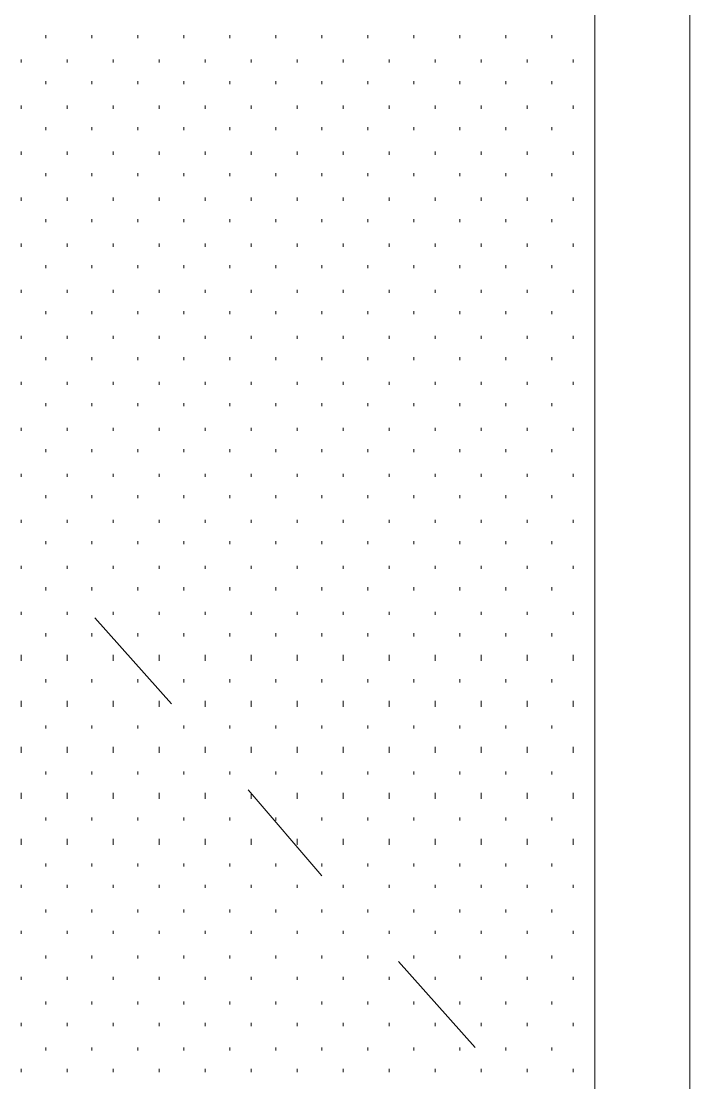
# Model space of a CAD drawing. Header units: inches. Extents: x -6061 to 13621, y -296 to 7483.
# Drawn here: x -5253.55 to -5236.09, y 90.99 to 118.7 of the extents above; entities that cross this region are included whole.
import ezdxf

# ---------------------------------------------------------------- set-up
doc = ezdxf.new("R2010")
doc.units = ezdxf.units.IN
doc.header["$MEASUREMENT"] = 0
doc.layers.get('0').update_dxf_attribs({"linetype": 'CONTINUOUS'})

msp = doc.modelspace()

# ---------------------------------------------------------------- linework, layer by layer
at = {"color": 7, "linetype": 'Continuous', "lineweight": 9, "true_color": 0x000007}
for p, q in [((-5238.56927, 47.62262), (-5238.56927, 131.63756)), ((-5236.08646, 47.62262), (-5236.08646, 131.63756)), ((-5238.56927, 47.62262), (-5238.56927, 129.15475)), ((-5251.62402, 103.12534), (-5249.62176, 100.88281)), ((-5247.61949, 98.64027), (-5245.69732, 96.39774)), ((-5243.69506, 94.1552), (-5241.6928, 91.91267))]:
    msp.add_line(p, q, dxfattribs=at)
at = {"color": 7, "linetype": 'Continuous', "lineweight": 18, "true_color": 0x000007}
for p, q in [((-5236.08646, 59.6362), (-5236.08646, 131.71765)), ((-5236.08646, 131.63756), (-5236.08646, 59.6362))]:
    msp.add_line(p, q, dxfattribs=at)
at = {"color": 7, "linetype": 'Continuous', "lineweight": 9, "true_color": 0xffffff}
for p, q in [((-5252.90547, 118.26244), (-5252.90547, 118.34253)), ((-5251.70411, 118.26244), (-5251.70411, 118.34253)), ((-5250.50275, 118.26244), (-5250.50275, 118.34253)), ((-5249.30139, 118.26244), (-5249.30139, 118.34253)), ((-5248.10004, 118.26244), (-5248.10004, 118.34253)), ((-5246.89868, 118.26244), (-5246.89868, 118.34253)), ((-5245.69732, 118.26244), (-5245.69732, 118.34253)), ((-5244.49596, 118.26244), (-5244.49596, 118.34253)), ((-5243.29461, 118.26244), (-5243.29461, 118.34253)), ((-5242.09325, 118.26244), (-5242.09325, 118.34253)), ((-5240.89189, 118.26244), (-5240.89189, 118.34253)), ((-5239.69053, 118.26244), (-5239.69053, 118.34253)), ((-5253.54619, 117.62172), (-5253.54619, 117.70181)), ((-5252.34483, 117.62172), (-5252.34483, 117.70181)), ((-5251.14347, 117.62172), (-5251.14347, 117.70181)), ((-5249.94212, 117.62172), (-5249.94212, 117.70181)), ((-5248.74076, 117.62172), (-5248.74076, 117.70181)), ((-5247.5394, 117.62172), (-5247.5394, 117.70181)), ((-5246.33805, 117.62172), (-5246.33805, 117.70181)), ((-5245.13669, 117.62172), (-5245.13669, 117.70181)), ((-5243.93533, 117.62172), (-5243.93533, 117.70181)), ((-5242.73397, 117.62172), (-5242.73397, 117.70181)), ((-5241.53262, 117.62172), (-5241.53262, 117.70181)), ((-5240.33126, 117.62172), (-5240.33126, 117.70181)), ((-5239.1299, 117.62172), (-5239.1299, 117.70181)), ((-5252.90547, 117.06109), (-5252.90547, 117.14118)), ((-5251.70411, 117.06109), (-5251.70411, 117.14118)), ((-5250.50275, 117.06109), (-5250.50275, 117.14118)), ((-5249.30139, 117.06109), (-5249.30139, 117.14118)), ((-5248.10004, 117.06109), (-5248.10004, 117.14118)), ((-5246.89868, 117.06109), (-5246.89868, 117.14118)), ((-5245.69732, 117.06109), (-5245.69732, 117.14118)), ((-5244.49596, 117.06109), (-5244.49596, 117.14118)), ((-5243.29461, 117.06109), (-5243.29461, 117.14118)), ((-5242.09325, 117.06109), (-5242.09325, 117.14118)), ((-5240.89189, 117.06109), (-5240.89189, 117.14118)), ((-5239.69053, 117.06109), (-5239.69053, 117.14118)), ((-5253.54619, 116.42036), (-5253.54619, 116.50045)), ((-5252.34483, 116.42036), (-5252.34483, 116.50045)), ((-5251.14347, 116.42036), (-5251.14347, 116.50045)), ((-5249.94212, 116.42036), (-5249.94212, 116.50045)), ((-5248.74076, 116.42036), (-5248.74076, 116.50045)), ((-5247.5394, 116.42036), (-5247.5394, 116.50045)), ((-5246.33805, 116.42036), (-5246.33805, 116.50045)), ((-5245.13669, 116.42036), (-5245.13669, 116.50045)), ((-5243.93533, 116.42036), (-5243.93533, 116.50045)), ((-5242.73397, 116.42036), (-5242.73397, 116.50045)), ((-5241.53262, 116.42036), (-5241.53262, 116.50045)), ((-5240.33126, 116.42036), (-5240.33126, 116.50045)), ((-5239.1299, 116.42036), (-5239.1299, 116.50045)), ((-5252.90547, 115.85973), (-5252.90547, 115.93982)), ((-5251.70411, 115.85973), (-5251.70411, 115.93982)), ((-5250.50275, 115.85973), (-5250.50275, 115.93982)), ((-5249.30139, 115.85973), (-5249.30139, 115.93982)), ((-5248.10004, 115.85973), (-5248.10004, 115.93982)), ((-5246.89868, 115.85973), (-5246.89868, 115.93982)), ((-5245.69732, 115.85973), (-5245.69732, 115.93982)), ((-5244.49596, 115.85973), (-5244.49596, 115.93982)), ((-5243.29461, 115.85973), (-5243.29461, 115.93982)), ((-5242.09325, 115.85973), (-5242.09325, 115.93982)), ((-5240.89189, 115.85973), (-5240.89189, 115.93982)), ((-5239.69053, 115.85973), (-5239.69053, 115.93982)), ((-5253.54619, 115.219), (-5253.54619, 115.29909)), ((-5252.34483, 115.219), (-5252.34483, 115.29909)), ((-5251.14347, 115.219), (-5251.14347, 115.29909)), ((-5249.94212, 115.219), (-5249.94212, 115.29909)), ((-5248.74076, 115.219), (-5248.74076, 115.29909)), ((-5247.5394, 115.219), (-5247.5394, 115.29909)), ((-5246.33805, 115.219), (-5246.33805, 115.29909)), ((-5245.13669, 115.219), (-5245.13669, 115.29909)), ((-5243.93533, 115.219), (-5243.93533, 115.29909)), ((-5242.73397, 115.219), (-5242.73397, 115.29909)), ((-5241.53262, 115.219), (-5241.53262, 115.29909)), ((-5240.33126, 115.219), (-5240.33126, 115.29909)), ((-5239.1299, 115.219), (-5239.1299, 115.29909)), ((-5252.90547, 114.65837), (-5252.90547, 114.73846)), ((-5251.70411, 114.65837), (-5251.70411, 114.73846)), ((-5250.50275, 114.65837), (-5250.50275, 114.73846)), ((-5249.30139, 114.65837), (-5249.30139, 114.73846)), ((-5248.10004, 114.65837), (-5248.10004, 114.73846)), ((-5246.89868, 114.65837), (-5246.89868, 114.73846)), ((-5245.69732, 114.65837), (-5245.69732, 114.73846)), ((-5244.49596, 114.65837), (-5244.49596, 114.73846)), ((-5243.29461, 114.65837), (-5243.29461, 114.73846)), ((-5242.09325, 114.65837), (-5242.09325, 114.73846)), ((-5240.89189, 114.65837), (-5240.89189, 114.73846)), ((-5239.69053, 114.65837), (-5239.69053, 114.73846)), ((-5253.54619, 114.01765), (-5253.54619, 114.09774)), ((-5252.34483, 114.01765), (-5252.34483, 114.09774)), ((-5251.14347, 114.01765), (-5251.14347, 114.09774)), ((-5249.94212, 114.01765), (-5249.94212, 114.09774)), ((-5248.74076, 114.01765), (-5248.74076, 114.09774)), ((-5247.5394, 114.01765), (-5247.5394, 114.09774)), ((-5246.33805, 114.01765), (-5246.33805, 114.09774)), ((-5245.13669, 114.01765), (-5245.13669, 114.09774)), ((-5243.93533, 114.01765), (-5243.93533, 114.09774)), ((-5242.73397, 114.01765), (-5242.73397, 114.09774)), ((-5241.53262, 114.01765), (-5241.53262, 114.09774)), ((-5240.33126, 114.01765), (-5240.33126, 114.09774)), ((-5239.1299, 114.01765), (-5239.1299, 114.09774)), ((-5252.90547, 113.45701), (-5252.90547, 113.5371)), ((-5251.70411, 113.45701), (-5251.70411, 113.5371)), ((-5250.50275, 113.45701), (-5250.50275, 113.5371)), ((-5249.30139, 113.45701), (-5249.30139, 113.5371)), ((-5248.10004, 113.45701), (-5248.10004, 113.5371)), ((-5246.89868, 113.45701), (-5246.89868, 113.5371)), ((-5245.69732, 113.45701), (-5245.69732, 113.5371)), ((-5244.49596, 113.45701), (-5244.49596, 113.5371)), ((-5243.29461, 113.45701), (-5243.29461, 113.5371)), ((-5242.09325, 113.45701), (-5242.09325, 113.5371)), ((-5240.89189, 113.45701), (-5240.89189, 113.5371)), ((-5239.69053, 113.45701), (-5239.69053, 113.5371)), ((-5253.54619, 112.81629), (-5253.54619, 112.89638)), ((-5252.34483, 112.81629), (-5252.34483, 112.89638)), ((-5251.14347, 112.81629), (-5251.14347, 112.89638)), ((-5249.94212, 112.81629), (-5249.94212, 112.89638)), ((-5248.74076, 112.81629), (-5248.74076, 112.89638)), ((-5247.5394, 112.81629), (-5247.5394, 112.89638)), ((-5246.33805, 112.81629), (-5246.33805, 112.89638)), ((-5245.13669, 112.81629), (-5245.13669, 112.89638)), ((-5243.93533, 112.81629), (-5243.93533, 112.89638)), ((-5242.73397, 112.81629), (-5242.73397, 112.89638)), ((-5241.53262, 112.81629), (-5241.53262, 112.89638)), ((-5240.33126, 112.81629), (-5240.33126, 112.89638)), ((-5239.1299, 112.81629), (-5239.1299, 112.89638)), ((-5252.90547, 112.25566), (-5252.90547, 112.33575)), ((-5251.70411, 112.25566), (-5251.70411, 112.33575)), ((-5250.50275, 112.25566), (-5250.50275, 112.33575)), ((-5249.30139, 112.25566), (-5249.30139, 112.33575)), ((-5248.10004, 112.25566), (-5248.10004, 112.33575)), ((-5246.89868, 112.25566), (-5246.89868, 112.33575)), ((-5245.69732, 112.25566), (-5245.69732, 112.33575)), ((-5244.49596, 112.25566), (-5244.49596, 112.33575)), ((-5243.29461, 112.25566), (-5243.29461, 112.33575)), ((-5242.09325, 112.25566), (-5242.09325, 112.33575)), ((-5240.89189, 112.25566), (-5240.89189, 112.33575)), ((-5239.69053, 112.25566), (-5239.69053, 112.33575)), ((-5253.54619, 111.61493), (-5253.54619, 111.69502)), ((-5252.34483, 111.61493), (-5252.34483, 111.69502)), ((-5251.14347, 111.61493), (-5251.14347, 111.69502)), ((-5249.94212, 111.61493), (-5249.94212, 111.69502)), ((-5248.74076, 111.61493), (-5248.74076, 111.69502)), ((-5247.5394, 111.61493), (-5247.5394, 111.69502)), ((-5246.33805, 111.61493), (-5246.33805, 111.69502)), ((-5245.13669, 111.61493), (-5245.13669, 111.69502)), ((-5243.93533, 111.61493), (-5243.93533, 111.69502)), ((-5242.73397, 111.61493), (-5242.73397, 111.69502)), ((-5241.53262, 111.61493), (-5241.53262, 111.69502)), ((-5240.33126, 111.61493), (-5240.33126, 111.69502)), ((-5239.1299, 111.61493), (-5239.1299, 111.69502)), ((-5252.90547, 111.0543), (-5252.90547, 111.13439)), ((-5251.70411, 111.0543), (-5251.70411, 111.13439)), ((-5250.50275, 111.0543), (-5250.50275, 111.13439)), ((-5249.30139, 111.0543), (-5249.30139, 111.13439)), ((-5248.10004, 111.0543), (-5248.10004, 111.13439)), ((-5246.89868, 111.0543), (-5246.89868, 111.13439)), ((-5245.69732, 111.0543), (-5245.69732, 111.13439)), ((-5244.49596, 111.0543), (-5244.49596, 111.13439)), ((-5243.29461, 111.0543), (-5243.29461, 111.13439)), ((-5242.09325, 111.0543), (-5242.09325, 111.13439)), ((-5240.89189, 111.0543), (-5240.89189, 111.13439)), ((-5239.69053, 111.0543), (-5239.69053, 111.13439)), ((-5253.54619, 110.41357), (-5253.54619, 110.49366)), ((-5252.34483, 110.41357), (-5252.34483, 110.49366)), ((-5251.14347, 110.41357), (-5251.14347, 110.49366)), ((-5249.94212, 110.41357), (-5249.94212, 110.49366)), ((-5248.74076, 110.41357), (-5248.74076, 110.49366)), ((-5247.5394, 110.41357), (-5247.5394, 110.49366)), ((-5246.33805, 110.41357), (-5246.33805, 110.49366)), ((-5245.13669, 110.41357), (-5245.13669, 110.49366)), ((-5243.93533, 110.41357), (-5243.93533, 110.49366)), ((-5242.73397, 110.41357), (-5242.73397, 110.49366)), ((-5241.53262, 110.41357), (-5241.53262, 110.49366)), ((-5240.33126, 110.41357), (-5240.33126, 110.49366)), ((-5239.1299, 110.41357), (-5239.1299, 110.49366)), ((-5252.90547, 109.85294), (-5252.90547, 109.93303)), ((-5251.70411, 109.85294), (-5251.70411, 109.93303)), ((-5250.50275, 109.85294), (-5250.50275, 109.93303)), ((-5249.30139, 109.85294), (-5249.30139, 109.93303)), ((-5248.10004, 109.85294), (-5248.10004, 109.93303)), ((-5246.89868, 109.85294), (-5246.89868, 109.93303)), ((-5245.69732, 109.85294), (-5245.69732, 109.93303)), ((-5244.49596, 109.85294), (-5244.49596, 109.93303)), ((-5243.29461, 109.85294), (-5243.29461, 109.93303)), ((-5242.09325, 109.85294), (-5242.09325, 109.93303)), ((-5240.89189, 109.85294), (-5240.89189, 109.93303)), ((-5239.69053, 109.85294), (-5239.69053, 109.93303)), ((-5253.54619, 109.21222), (-5253.54619, 109.29231)), ((-5252.34483, 109.21222), (-5252.34483, 109.29231)), ((-5251.14347, 109.21222), (-5251.14347, 109.29231)), ((-5249.94212, 109.21222), (-5249.94212, 109.29231)), ((-5248.74076, 109.21222), (-5248.74076, 109.29231)), ((-5247.5394, 109.21222), (-5247.5394, 109.29231)), ((-5246.33805, 109.21222), (-5246.33805, 109.29231)), ((-5245.13669, 109.21222), (-5245.13669, 109.29231)), ((-5243.93533, 109.21222), (-5243.93533, 109.29231)), ((-5242.73397, 109.21222), (-5242.73397, 109.29231)), ((-5241.53262, 109.21222), (-5241.53262, 109.29231)), ((-5240.33126, 109.21222), (-5240.33126, 109.29231)), ((-5239.1299, 109.21222), (-5239.1299, 109.29231)), ((-5252.90547, 108.65158), (-5252.90547, 108.73167)), ((-5251.70411, 108.65158), (-5251.70411, 108.73167)), ((-5250.50275, 108.65158), (-5250.50275, 108.73167)), ((-5249.30139, 108.65158), (-5249.30139, 108.73167)), ((-5248.10004, 108.65158), (-5248.10004, 108.73167)), ((-5246.89868, 108.65158), (-5246.89868, 108.73167)), ((-5245.69732, 108.65158), (-5245.69732, 108.73167)), ((-5244.49596, 108.65158), (-5244.49596, 108.73167)), ((-5243.29461, 108.65158), (-5243.29461, 108.73167)), ((-5242.09325, 108.65158), (-5242.09325, 108.73167)), ((-5240.89189, 108.65158), (-5240.89189, 108.73167)), ((-5239.69053, 108.65158), (-5239.69053, 108.73167)), ((-5253.54619, 108.01086), (-5253.54619, 108.09095)), ((-5252.34483, 108.01086), (-5252.34483, 108.09095)), ((-5251.14347, 108.01086), (-5251.14347, 108.09095)), ((-5249.94212, 108.01086), (-5249.94212, 108.09095)), ((-5248.74076, 108.01086), (-5248.74076, 108.09095)), ((-5247.5394, 108.01086), (-5247.5394, 108.09095)), ((-5246.33805, 108.01086), (-5246.33805, 108.09095)), ((-5245.13669, 108.01086), (-5245.13669, 108.09095)), ((-5243.93533, 108.01086), (-5243.93533, 108.09095)), ((-5242.73397, 108.01086), (-5242.73397, 108.09095)), ((-5241.53262, 108.01086), (-5241.53262, 108.09095)), ((-5240.33126, 108.01086), (-5240.33126, 108.09095)), ((-5239.1299, 108.01086), (-5239.1299, 108.09095)), ((-5252.90547, 107.45023), (-5252.90547, 107.53032)), ((-5251.70411, 107.45023), (-5251.70411, 107.53032)), ((-5250.50275, 107.45023), (-5250.50275, 107.53032)), ((-5249.30139, 107.45023), (-5249.30139, 107.53032)), ((-5248.10004, 107.45023), (-5248.10004, 107.53032)), ((-5246.89868, 107.45023), (-5246.89868, 107.53032)), ((-5245.69732, 107.45023), (-5245.69732, 107.53032)), ((-5244.49596, 107.45023), (-5244.49596, 107.53032)), ((-5243.29461, 107.45023), (-5243.29461, 107.53032)), ((-5242.09325, 107.45023), (-5242.09325, 107.53032)), ((-5240.89189, 107.45023), (-5240.89189, 107.53032)), ((-5239.69053, 107.45023), (-5239.69053, 107.53032)), ((-5253.54619, 106.8095), (-5253.54619, 106.88959)), ((-5252.34483, 106.8095), (-5252.34483, 106.88959)), ((-5251.14347, 106.8095), (-5251.14347, 106.88959)), ((-5249.94212, 106.8095), (-5249.94212, 106.88959)), ((-5248.74076, 106.8095), (-5248.74076, 106.88959)), ((-5247.5394, 106.8095), (-5247.5394, 106.88959)), ((-5246.33805, 106.8095), (-5246.33805, 106.88959)), ((-5245.13669, 106.8095), (-5245.13669, 106.88959)), ((-5243.93533, 106.8095), (-5243.93533, 106.88959)), ((-5242.73397, 106.8095), (-5242.73397, 106.88959)), ((-5241.53262, 106.8095), (-5241.53262, 106.88959)), ((-5240.33126, 106.8095), (-5240.33126, 106.88959)), ((-5239.1299, 106.8095), (-5239.1299, 106.88959)), ((-5252.90547, 106.24887), (-5252.90547, 106.32896)), ((-5251.70411, 106.24887), (-5251.70411, 106.32896)), ((-5250.50275, 106.24887), (-5250.50275, 106.32896)), ((-5249.30139, 106.24887), (-5249.30139, 106.32896)), ((-5248.10004, 106.24887), (-5248.10004, 106.32896)), ((-5246.89868, 106.24887), (-5246.89868, 106.32896)), ((-5245.69732, 106.24887), (-5245.69732, 106.32896)), ((-5244.49596, 106.24887), (-5244.49596, 106.32896)), ((-5243.29461, 106.24887), (-5243.29461, 106.32896)), ((-5242.09325, 106.24887), (-5242.09325, 106.32896)), ((-5240.89189, 106.24887), (-5240.89189, 106.32896)), ((-5239.69053, 106.24887), (-5239.69053, 106.32896)), ((-5253.54619, 105.60814), (-5253.54619, 105.68824)), ((-5252.34483, 105.60814), (-5252.34483, 105.68824)), ((-5251.14347, 105.60814), (-5251.14347, 105.68824)), ((-5249.94212, 105.60814), (-5249.94212, 105.68824)), ((-5248.74076, 105.60814), (-5248.74076, 105.68824)), ((-5247.5394, 105.60814), (-5247.5394, 105.68824)), ((-5246.33805, 105.60814), (-5246.33805, 105.68824)), ((-5245.13669, 105.60814), (-5245.13669, 105.68824)), ((-5243.93533, 105.60814), (-5243.93533, 105.68824)), ((-5242.73397, 105.60814), (-5242.73397, 105.68824)), ((-5241.53262, 105.60814), (-5241.53262, 105.68824)), ((-5240.33126, 105.60814), (-5240.33126, 105.68824)), ((-5239.1299, 105.60814), (-5239.1299, 105.68824)), ((-5252.90547, 105.04751), (-5252.90547, 105.1276)), ((-5251.70411, 105.04751), (-5251.70411, 105.1276)), ((-5250.50275, 105.04751), (-5250.50275, 105.1276)), ((-5249.30139, 105.04751), (-5249.30139, 105.1276)), ((-5248.10004, 105.04751), (-5248.10004, 105.1276)), ((-5246.89868, 105.04751), (-5246.89868, 105.1276)), ((-5245.69732, 105.04751), (-5245.69732, 105.1276)), ((-5244.49596, 105.04751), (-5244.49596, 105.1276)), ((-5243.29461, 105.04751), (-5243.29461, 105.1276)), ((-5242.09325, 105.04751), (-5242.09325, 105.1276)), ((-5240.89189, 105.04751), (-5240.89189, 105.1276)), ((-5239.69053, 105.04751), (-5239.69053, 105.1276)), ((-5253.54619, 104.40679), (-5253.54619, 104.48688)), ((-5252.34483, 104.40679), (-5252.34483, 104.48688)), ((-5251.14347, 104.40679), (-5251.14347, 104.48688)), ((-5249.94212, 104.40679), (-5249.94212, 104.48688)), ((-5248.74076, 104.40679), (-5248.74076, 104.48688)), ((-5247.5394, 104.40679), (-5247.5394, 104.48688)), ((-5246.33805, 104.40679), (-5246.33805, 104.48688)), ((-5245.13669, 104.40679), (-5245.13669, 104.48688)), ((-5243.93533, 104.40679), (-5243.93533, 104.48688)), ((-5242.73397, 104.40679), (-5242.73397, 104.48688)), ((-5241.53262, 104.40679), (-5241.53262, 104.48688)), ((-5240.33126, 104.40679), (-5240.33126, 104.48688)), ((-5239.1299, 104.40679), (-5239.1299, 104.48688)), ((-5252.90547, 103.84615), (-5252.90547, 103.92624)), ((-5251.70411, 103.84615), (-5251.70411, 103.92624)), ((-5250.50275, 103.84615), (-5250.50275, 103.92624)), ((-5249.30139, 103.84615), (-5249.30139, 103.92624)), ((-5248.10004, 103.84615), (-5248.10004, 103.92624)), ((-5246.89868, 103.84615), (-5246.89868, 103.92624)), ((-5245.69732, 103.84615), (-5245.69732, 103.92624)), ((-5244.49596, 103.84615), (-5244.49596, 103.92624)), ((-5243.29461, 103.84615), (-5243.29461, 103.92624)), ((-5242.09325, 103.84615), (-5242.09325, 103.92624)), ((-5240.89189, 103.84615), (-5240.89189, 103.92624)), ((-5239.69053, 103.84615), (-5239.69053, 103.92624)), ((-5253.54619, 103.20543), (-5253.54619, 103.28552)), ((-5252.34483, 103.20543), (-5252.34483, 103.28552)), ((-5251.14347, 103.20543), (-5251.14347, 103.28552)), ((-5249.94212, 103.20543), (-5249.94212, 103.28552)), ((-5248.74076, 103.20543), (-5248.74076, 103.28552)), ((-5247.5394, 103.20543), (-5247.5394, 103.28552)), ((-5246.33805, 103.20543), (-5246.33805, 103.28552)), ((-5245.13669, 103.20543), (-5245.13669, 103.28552)), ((-5243.93533, 103.20543), (-5243.93533, 103.28552)), ((-5242.73397, 103.20543), (-5242.73397, 103.28552)), ((-5241.53262, 103.20543), (-5241.53262, 103.28552)), ((-5240.33126, 103.20543), (-5240.33126, 103.28552)), ((-5239.1299, 103.20543), (-5239.1299, 103.28552)), ((-5252.90547, 102.6448), (-5252.90547, 102.72489)), ((-5251.70411, 102.6448), (-5251.70411, 102.72489)), ((-5250.50275, 102.6448), (-5250.50275, 102.72489)), ((-5249.30139, 102.6448), (-5249.30139, 102.72489)), ((-5248.10004, 102.6448), (-5248.10004, 102.72489)), ((-5246.89868, 102.6448), (-5246.89868, 102.72489)), ((-5245.69732, 102.6448), (-5245.69732, 102.72489)), ((-5244.49596, 102.6448), (-5244.49596, 102.72489)), ((-5243.29461, 102.6448), (-5243.29461, 102.72489)), ((-5242.09325, 102.6448), (-5242.09325, 102.72489)), ((-5240.89189, 102.6448), (-5240.89189, 102.72489)), ((-5239.69053, 102.6448), (-5239.69053, 102.72489)), ((-5253.54619, 102.00407), (-5253.54619, 102.16425)), ((-5252.34483, 102.00407), (-5252.34483, 102.16425)), ((-5251.14347, 102.00407), (-5251.14347, 102.16425)), ((-5249.94212, 102.00407), (-5249.94212, 102.16425)), ((-5248.74076, 102.00407), (-5248.74076, 102.16425)), ((-5247.5394, 102.00407), (-5247.5394, 102.16425)), ((-5246.33805, 102.00407), (-5246.33805, 102.16425)), ((-5245.13669, 102.00407), (-5245.13669, 102.16425)), ((-5243.93533, 102.00407), (-5243.93533, 102.16425)), ((-5242.73397, 102.00407), (-5242.73397, 102.16425)), ((-5241.53262, 102.00407), (-5241.53262, 102.16425)), ((-5240.33126, 102.00407), (-5240.33126, 102.16425)), ((-5239.1299, 102.00407), (-5239.1299, 102.16425)), ((-5252.90547, 101.44344), (-5252.90547, 101.52353)), ((-5251.70411, 101.44344), (-5251.70411, 101.52353)), ((-5250.50275, 101.44344), (-5250.50275, 101.52353)), ((-5249.30139, 101.44344), (-5249.30139, 101.52353)), ((-5248.10004, 101.44344), (-5248.10004, 101.52353)), ((-5246.89868, 101.44344), (-5246.89868, 101.52353)), ((-5245.69732, 101.44344), (-5245.69732, 101.52353)), ((-5244.49596, 101.44344), (-5244.49596, 101.52353)), ((-5243.29461, 101.44344), (-5243.29461, 101.52353)), ((-5242.09325, 101.44344), (-5242.09325, 101.52353)), ((-5240.89189, 101.44344), (-5240.89189, 101.52353)), ((-5239.69053, 101.44344), (-5239.69053, 101.52353)), ((-5253.54619, 100.80271), (-5253.54619, 100.9629)), ((-5252.34483, 100.80271), (-5252.34483, 100.9629)), ((-5251.14347, 100.80271), (-5251.14347, 100.9629)), ((-5249.94212, 100.80271), (-5249.94212, 100.9629)), ((-5248.74076, 100.80271), (-5248.74076, 100.9629)), ((-5247.5394, 100.80271), (-5247.5394, 100.9629)), ((-5246.33805, 100.80271), (-5246.33805, 100.9629)), ((-5245.13669, 100.80271), (-5245.13669, 100.9629)), ((-5243.93533, 100.80271), (-5243.93533, 100.9629)), ((-5242.73397, 100.80271), (-5242.73397, 100.9629)), ((-5241.53262, 100.80271), (-5241.53262, 100.9629)), ((-5240.33126, 100.80271), (-5240.33126, 100.9629)), ((-5239.1299, 100.80271), (-5239.1299, 100.9629)), ((-5252.90547, 100.24208), (-5252.90547, 100.32217)), ((-5251.70411, 100.24208), (-5251.70411, 100.32217)), ((-5250.50275, 100.24208), (-5250.50275, 100.32217)), ((-5249.30139, 100.24208), (-5249.30139, 100.32217)), ((-5248.10004, 100.24208), (-5248.10004, 100.32217)), ((-5246.89868, 100.24208), (-5246.89868, 100.32217)), ((-5245.69732, 100.24208), (-5245.69732, 100.32217)), ((-5244.49596, 100.24208), (-5244.49596, 100.32217)), ((-5243.29461, 100.24208), (-5243.29461, 100.32217)), ((-5242.09325, 100.24208), (-5242.09325, 100.32217)), ((-5240.89189, 100.24208), (-5240.89189, 100.32217)), ((-5239.69053, 100.24208), (-5239.69053, 100.32217)), ((-5253.54619, 99.60136), (-5253.54619, 99.76154)), ((-5252.34483, 99.60136), (-5252.34483, 99.76154)), ((-5251.14347, 99.60136), (-5251.14347, 99.76154)), ((-5249.94212, 99.60136), (-5249.94212, 99.76154)), ((-5248.74076, 99.60136), (-5248.74076, 99.76154)), ((-5247.5394, 99.60136), (-5247.5394, 99.76154)), ((-5246.33805, 99.60136), (-5246.33805, 99.76154)), ((-5245.13669, 99.60136), (-5245.13669, 99.76154)), ((-5243.93533, 99.60136), (-5243.93533, 99.76154)), ((-5242.73397, 99.60136), (-5242.73397, 99.76154)), ((-5241.53262, 99.60136), (-5241.53262, 99.76154)), ((-5240.33126, 99.60136), (-5240.33126, 99.76154)), ((-5239.1299, 99.60136), (-5239.1299, 99.76154)), ((-5252.90547, 99.04072), (-5252.90547, 99.12081)), ((-5251.70411, 99.04072), (-5251.70411, 99.12081)), ((-5250.50275, 99.04072), (-5250.50275, 99.12081)), ((-5249.30139, 99.04072), (-5249.30139, 99.12081)), ((-5248.10004, 99.04072), (-5248.10004, 99.12081)), ((-5246.89868, 99.04072), (-5246.89868, 99.12081)), ((-5245.69732, 99.04072), (-5245.69732, 99.12081)), ((-5244.49596, 99.04072), (-5244.49596, 99.12081)), ((-5243.29461, 99.04072), (-5243.29461, 99.12081)), ((-5242.09325, 99.04072), (-5242.09325, 99.12081)), ((-5240.89189, 99.04072), (-5240.89189, 99.12081)), ((-5239.69053, 99.04072), (-5239.69053, 99.12081)), ((-5253.54619, 98.4), (-5253.54619, 98.56018)), ((-5252.34483, 98.4), (-5252.34483, 98.56018)), ((-5251.14347, 98.4), (-5251.14347, 98.56018)), ((-5249.94212, 98.4), (-5249.94212, 98.56018)), ((-5248.74076, 98.4), (-5248.74076, 98.56018)), ((-5247.5394, 98.4), (-5247.5394, 98.56018)), ((-5246.33805, 98.4), (-5246.33805, 98.56018)), ((-5245.13669, 98.4), (-5245.13669, 98.56018)), ((-5243.93533, 98.4), (-5243.93533, 98.56018)), ((-5242.73397, 98.4), (-5242.73397, 98.56018)), ((-5241.53262, 98.4), (-5241.53262, 98.56018)), ((-5240.33126, 98.4), (-5240.33126, 98.56018)), ((-5239.1299, 98.4), (-5239.1299, 98.56018)), ((-5252.90547, 97.83937), (-5252.90547, 97.91946)), ((-5251.70411, 97.83937), (-5251.70411, 97.91946)), ((-5250.50275, 97.83937), (-5250.50275, 97.91946)), ((-5249.30139, 97.83937), (-5249.30139, 97.91946)), ((-5248.10004, 97.83937), (-5248.10004, 97.91946)), ((-5246.89868, 97.83937), (-5246.89868, 97.91946)), ((-5245.69732, 97.83937), (-5245.69732, 97.91946)), ((-5244.49596, 97.83937), (-5244.49596, 97.91946)), ((-5243.29461, 97.83937), (-5243.29461, 97.91946)), ((-5242.09325, 97.83937), (-5242.09325, 97.91946)), ((-5240.89189, 97.83937), (-5240.89189, 97.91946)), ((-5239.69053, 97.83937), (-5239.69053, 97.91946)), ((-5253.54619, 97.19864), (-5253.54619, 97.35882)), ((-5252.34483, 97.19864), (-5252.34483, 97.35882)), ((-5251.14347, 97.19864), (-5251.14347, 97.35882)), ((-5249.94212, 97.19864), (-5249.94212, 97.35882)), ((-5248.74076, 97.19864), (-5248.74076, 97.35882)), ((-5247.5394, 97.19864), (-5247.5394, 97.35882)), ((-5246.33805, 97.19864), (-5246.33805, 97.35882)), ((-5245.13669, 97.19864), (-5245.13669, 97.35882)), ((-5243.93533, 97.19864), (-5243.93533, 97.35882)), ((-5242.73397, 97.19864), (-5242.73397, 97.35882)), ((-5241.53262, 97.19864), (-5241.53262, 97.35882)), ((-5240.33126, 97.19864), (-5240.33126, 97.35882)), ((-5239.1299, 97.19864), (-5239.1299, 97.35882)), ((-5252.90547, 96.63801), (-5252.90547, 96.7181)), ((-5251.70411, 96.63801), (-5251.70411, 96.7181)), ((-5250.50275, 96.63801), (-5250.50275, 96.7181)), ((-5249.30139, 96.63801), (-5249.30139, 96.7181)), ((-5248.10004, 96.63801), (-5248.10004, 96.7181)), ((-5246.89868, 96.63801), (-5246.89868, 96.7181)), ((-5245.69732, 96.63801), (-5245.69732, 96.7181)), ((-5244.49596, 96.63801), (-5244.49596, 96.7181)), ((-5243.29461, 96.63801), (-5243.29461, 96.7181)), ((-5242.09325, 96.63801), (-5242.09325, 96.7181)), ((-5240.89189, 96.63801), (-5240.89189, 96.7181)), ((-5239.69053, 96.63801), (-5239.69053, 96.7181)), ((-5253.54619, 96.07738), (-5253.54619, 96.15747)), ((-5252.34483, 96.07738), (-5252.34483, 96.15747)), ((-5251.14347, 96.07738), (-5251.14347, 96.15747)), ((-5249.94212, 96.07738), (-5249.94212, 96.15747)), ((-5248.74076, 96.07738), (-5248.74076, 96.15747)), ((-5247.5394, 96.07738), (-5247.5394, 96.15747)), ((-5246.33805, 96.07738), (-5246.33805, 96.15747)), ((-5245.13669, 96.07738), (-5245.13669, 96.15747)), ((-5243.93533, 96.07738), (-5243.93533, 96.15747)), ((-5242.73397, 96.07738), (-5242.73397, 96.15747)), ((-5241.53262, 96.07738), (-5241.53262, 96.15747)), ((-5240.33126, 96.07738), (-5240.33126, 96.15747)), ((-5239.1299, 96.07738), (-5239.1299, 96.15747)), ((-5252.90547, 95.43665), (-5252.90547, 95.51674)), ((-5251.70411, 95.43665), (-5251.70411, 95.51674)), ((-5250.50275, 95.43665), (-5250.50275, 95.51674)), ((-5249.30139, 95.43665), (-5249.30139, 95.51674)), ((-5248.10004, 95.43665), (-5248.10004, 95.51674)), ((-5246.89868, 95.43665), (-5246.89868, 95.51674)), ((-5245.69732, 95.43665), (-5245.69732, 95.51674)), ((-5244.49596, 95.43665), (-5244.49596, 95.51674)), ((-5243.29461, 95.43665), (-5243.29461, 95.51674)), ((-5242.09325, 95.43665), (-5242.09325, 95.51674)), ((-5240.89189, 95.43665), (-5240.89189, 95.51674)), ((-5239.69053, 95.43665), (-5239.69053, 95.51674)), ((-5253.54619, 94.87602), (-5253.54619, 94.95611)), ((-5252.34483, 94.87602), (-5252.34483, 94.95611)), ((-5251.14347, 94.87602), (-5251.14347, 94.95611)), ((-5249.94212, 94.87602), (-5249.94212, 94.95611)), ((-5248.74076, 94.87602), (-5248.74076, 94.95611)), ((-5247.5394, 94.87602), (-5247.5394, 94.95611)), ((-5246.33805, 94.87602), (-5246.33805, 94.95611)), ((-5245.13669, 94.87602), (-5245.13669, 94.95611)), ((-5243.93533, 94.87602), (-5243.93533, 94.95611)), ((-5242.73397, 94.87602), (-5242.73397, 94.95611)), ((-5241.53262, 94.87602), (-5241.53262, 94.95611)), ((-5240.33126, 94.87602), (-5240.33126, 94.95611)), ((-5239.1299, 94.87602), (-5239.1299, 94.95611)), ((-5252.90547, 94.23529), (-5252.90547, 94.31538)), ((-5251.70411, 94.23529), (-5251.70411, 94.31538)), ((-5250.50275, 94.23529), (-5250.50275, 94.31538)), ((-5249.30139, 94.23529), (-5249.30139, 94.31538)), ((-5248.10004, 94.23529), (-5248.10004, 94.31538)), ((-5246.89868, 94.23529), (-5246.89868, 94.31538)), ((-5245.69732, 94.23529), (-5245.69732, 94.31538)), ((-5244.49596, 94.23529), (-5244.49596, 94.31538)), ((-5243.29461, 94.23529), (-5243.29461, 94.31538)), ((-5242.09325, 94.23529), (-5242.09325, 94.31538)), ((-5240.89189, 94.23529), (-5240.89189, 94.31538)), ((-5239.69053, 94.23529), (-5239.69053, 94.31538)), ((-5253.54619, 93.67466), (-5253.54619, 93.75475)), ((-5252.34483, 93.67466), (-5252.34483, 93.75475)), ((-5251.14347, 93.67466), (-5251.14347, 93.75475)), ((-5249.94212, 93.67466), (-5249.94212, 93.75475)), ((-5248.74076, 93.67466), (-5248.74076, 93.75475)), ((-5247.5394, 93.67466), (-5247.5394, 93.75475)), ((-5246.33805, 93.67466), (-5246.33805, 93.75475)), ((-5245.13669, 93.67466), (-5245.13669, 93.75475)), ((-5243.93533, 93.67466), (-5243.93533, 93.75475)), ((-5242.73397, 93.67466), (-5242.73397, 93.75475)), ((-5241.53262, 93.67466), (-5241.53262, 93.75475)), ((-5240.33126, 93.67466), (-5240.33126, 93.75475)), ((-5239.1299, 93.67466), (-5239.1299, 93.75475)), ((-5252.90547, 93.03394), (-5252.90547, 93.11403)), ((-5251.70411, 93.03394), (-5251.70411, 93.11403)), ((-5250.50275, 93.03394), (-5250.50275, 93.11403)), ((-5249.30139, 93.03394), (-5249.30139, 93.11403)), ((-5248.10004, 93.03394), (-5248.10004, 93.11403)), ((-5246.89868, 93.03394), (-5246.89868, 93.11403)), ((-5245.69732, 93.03394), (-5245.69732, 93.11403)), ((-5244.49596, 93.03394), (-5244.49596, 93.11403)), ((-5243.29461, 93.03394), (-5243.29461, 93.11403)), ((-5242.09325, 93.03394), (-5242.09325, 93.11403)), ((-5240.89189, 93.03394), (-5240.89189, 93.11403)), ((-5239.69053, 93.03394), (-5239.69053, 93.11403)), ((-5253.54619, 92.4733), (-5253.54619, 92.55339)), ((-5252.34483, 92.4733), (-5252.34483, 92.55339)), ((-5251.14347, 92.4733), (-5251.14347, 92.55339)), ((-5249.94212, 92.4733), (-5249.94212, 92.55339)), ((-5248.74076, 92.4733), (-5248.74076, 92.55339)), ((-5247.5394, 92.4733), (-5247.5394, 92.55339)), ((-5246.33805, 92.4733), (-5246.33805, 92.55339)), ((-5245.13669, 92.4733), (-5245.13669, 92.55339)), ((-5243.93533, 92.4733), (-5243.93533, 92.55339)), ((-5242.73397, 92.4733), (-5242.73397, 92.55339)), ((-5241.53262, 92.4733), (-5241.53262, 92.55339)), ((-5240.33126, 92.4733), (-5240.33126, 92.55339)), ((-5239.1299, 92.4733), (-5239.1299, 92.55339)), ((-5252.90547, 91.83258), (-5252.90547, 91.91267)), ((-5251.70411, 91.83258), (-5251.70411, 91.91267)), ((-5250.50275, 91.83258), (-5250.50275, 91.91267)), ((-5249.30139, 91.83258), (-5249.30139, 91.91267)), ((-5248.10004, 91.83258), (-5248.10004, 91.91267)), ((-5246.89868, 91.83258), (-5246.89868, 91.91267)), ((-5245.69732, 91.83258), (-5245.69732, 91.91267)), ((-5244.49596, 91.83258), (-5244.49596, 91.91267)), ((-5243.29461, 91.83258), (-5243.29461, 91.91267)), ((-5242.09325, 91.83258), (-5242.09325, 91.91267)), ((-5240.89189, 91.83258), (-5240.89189, 91.91267)), ((-5239.69053, 91.83258), (-5239.69053, 91.91267)), ((-5253.54619, 91.27195), (-5253.54619, 91.35204)), ((-5252.34483, 91.27195), (-5252.34483, 91.35204)), ((-5251.14347, 91.27195), (-5251.14347, 91.35204)), ((-5249.94212, 91.27195), (-5249.94212, 91.35204)), ((-5248.74076, 91.27195), (-5248.74076, 91.35204)), ((-5247.5394, 91.27195), (-5247.5394, 91.35204)), ((-5246.33805, 91.27195), (-5246.33805, 91.35204)), ((-5245.13669, 91.27195), (-5245.13669, 91.35204)), ((-5243.93533, 91.27195), (-5243.93533, 91.35204)), ((-5242.73397, 91.27195), (-5242.73397, 91.35204)), ((-5241.53262, 91.27195), (-5241.53262, 91.35204)), ((-5240.33126, 91.27195), (-5240.33126, 91.35204)), ((-5239.1299, 91.27195), (-5239.1299, 91.35204))]:
    msp.add_line(p, q, dxfattribs=at)

doc.saveas('drawing.dxf')
